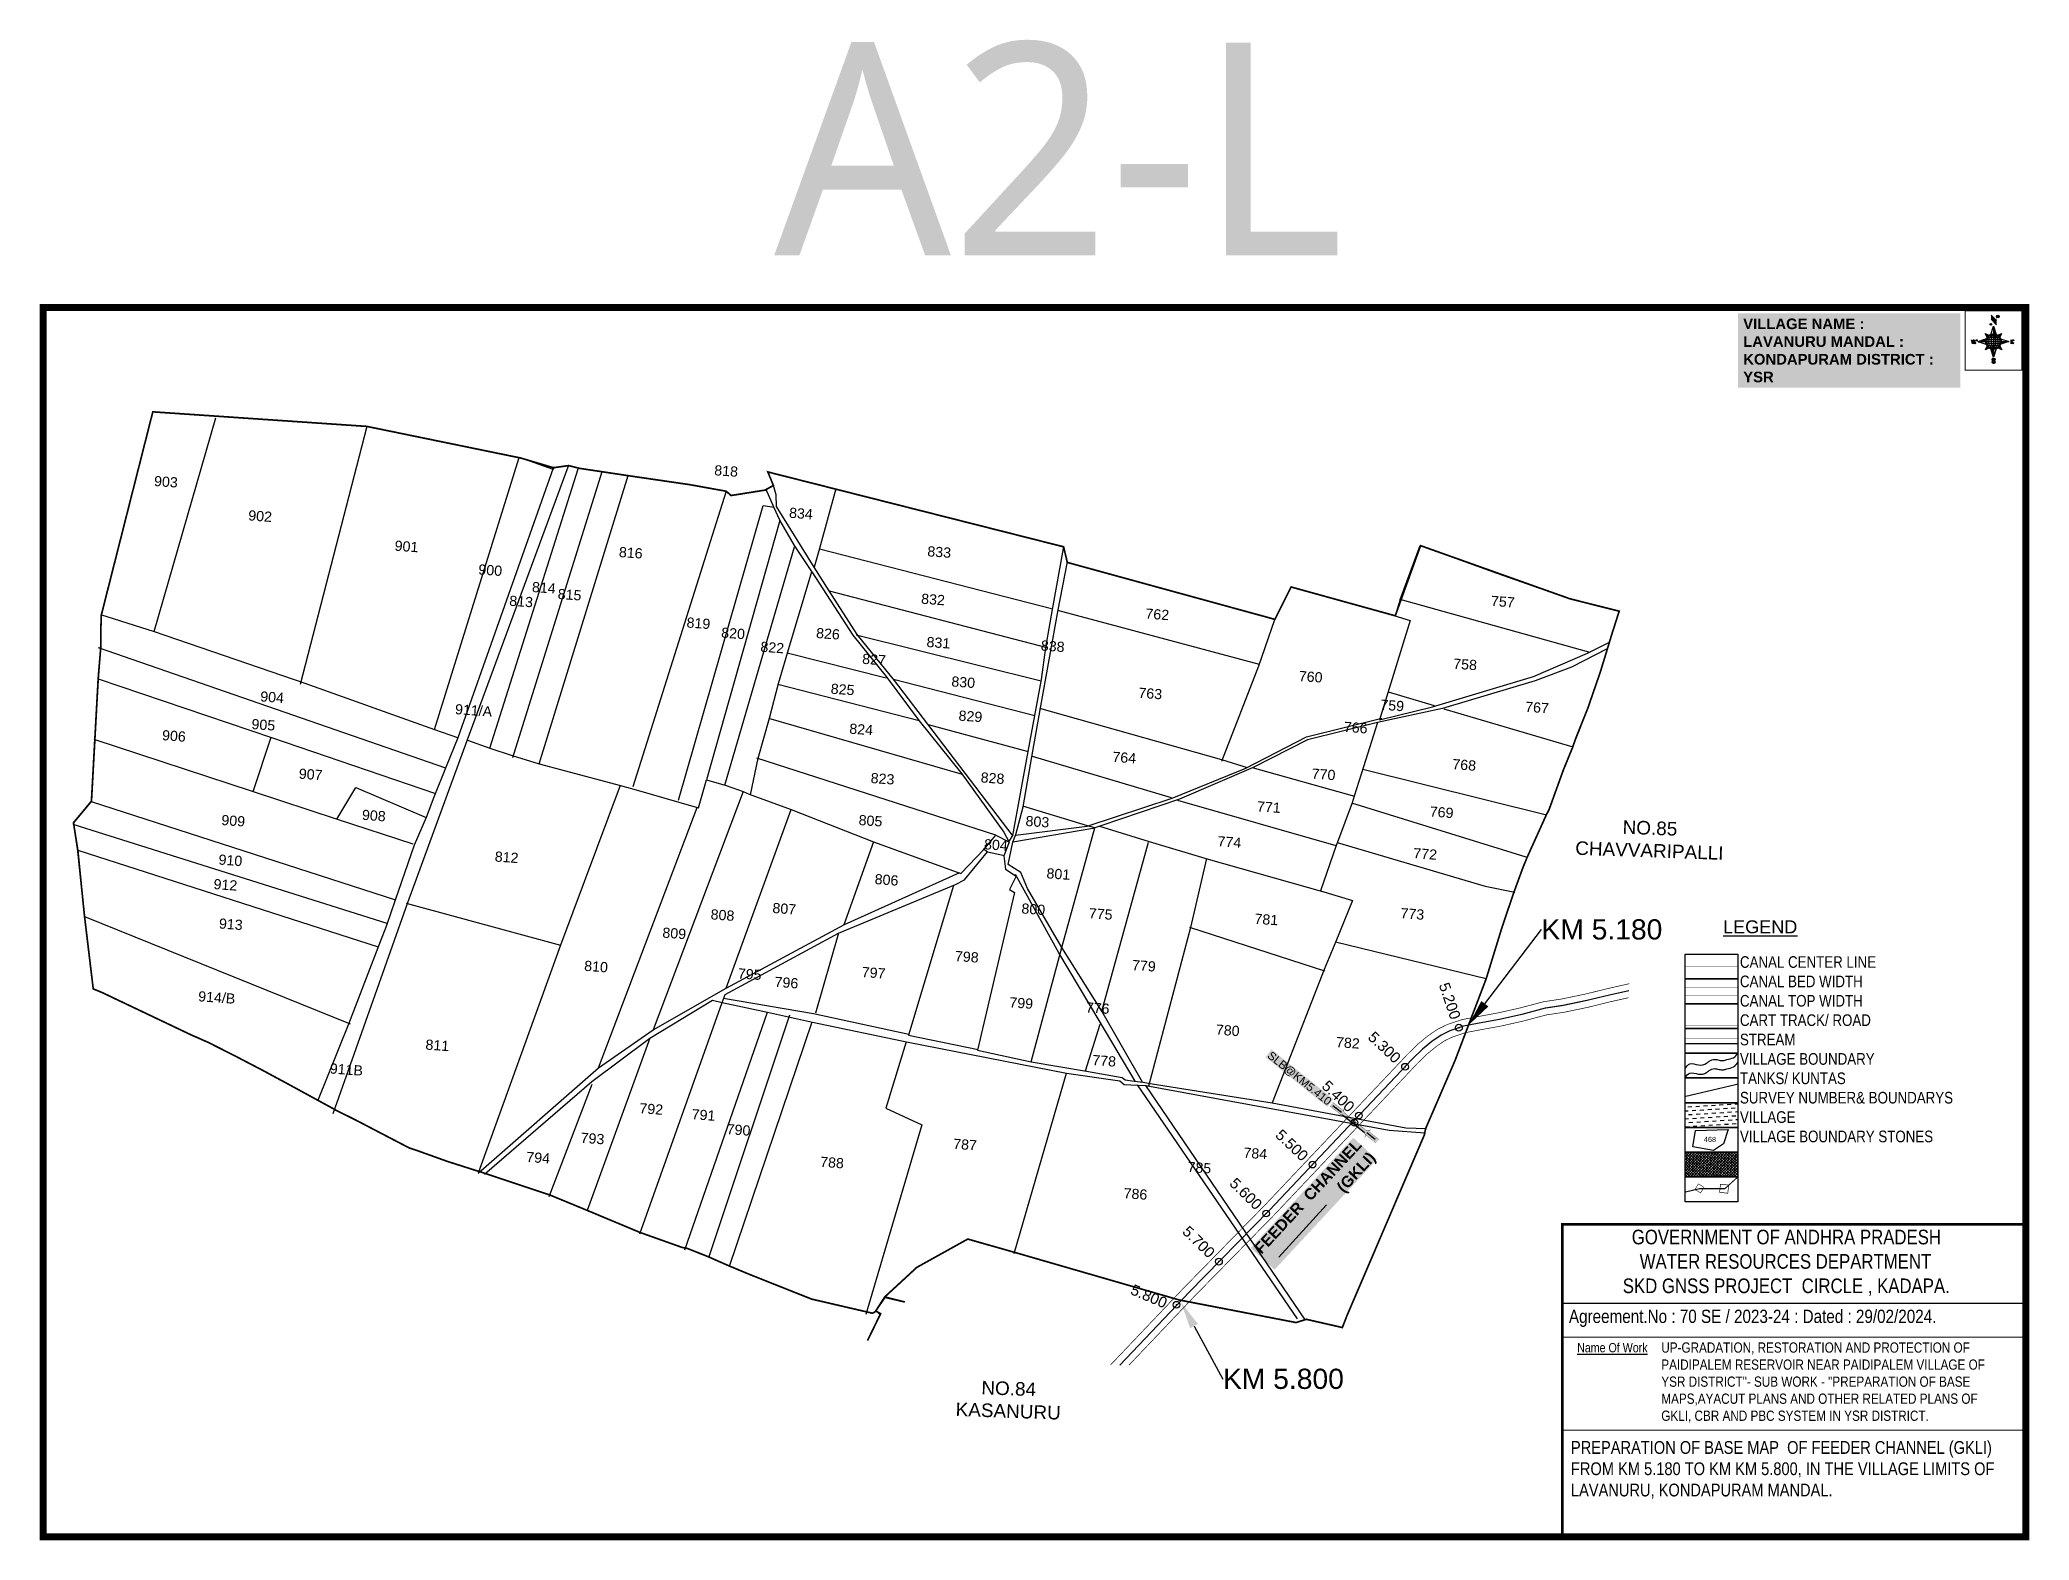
# Model space of a CAD drawing. Header units: inches. Extents: x 191027 to 193979, y 1623106 to 1625333.
import ezdxf
from ezdxf import colors
from ezdxf.entities.mleader import LeaderData, LeaderLine
from ezdxf.enums import TextEntityAlignment as Align
from ezdxf.math import Vec2, Vec3

# ---------------------------------------------------------------- set-up
doc = ezdxf.new("R2010")
doc.units = ezdxf.units.IN
doc.header["$LTSCALE"] = 15
doc.header["$MEASUREMENT"] = 0
doc.header["$PDMODE"] = 32
doc.header["$PDSIZE"] = 10
doc.linetypes.add('ACAD_ISO02W100', pattern=[15, 12, -3])
doc.linetypes.add('HIDDEN2', pattern=[0.1875, 0.125, -0.0625])
for name, color, linetype in [('AQUADUCT', 1, 'Continuous'), ('bord', 1, 'Continuous'), ('CADAS', 1, 'Continuous'), ('CANAL1', 7, 'Continuous'), ('CHANAGE', 1, 'Continuous'), ('FRAME 025', 7, 'Continuous'), ('PAPER SIZE', 5, 'Continuous'), ('Plat number', 1, 'Continuous'), ('Plats', 2, 'Continuous'), ('PLOT NO', 7, 'Continuous'), ('POINT', 2, 'Continuous'), ('RE REMARKS', 7, 'Continuous'), ('ROADS', 1, 'Continuous'), ('STRUCTURE', 5, 'Continuous'), ('tank', 4, 'Continuous'), ('TEXT', 1, 'Continuous'), ('text2', 7, 'Continuous'), ('TITLEBLOCK', 7, 'Continuous'), ('Unknown_Line_Type', 7, 'Continuous'), ('VILLAGE', 7, 'Continuous'), ('VILLAGE BOUNDARY', 5, 'Continuous'), ('VILLAGE BOUNDRY', 5, 'Continuous'), ('VILLAGE STONES', 240, 'Continuous')]:
    doc.layers.add(name, color=color, linetype=linetype)
doc.styles.add('ARIALN', font='ARIALN.TTF')
doc.styles.get("Standard").update_dxf_attribs({"font": 'arial.ttf'})
doc.styles.add('TMS', font='trebuc.ttf')
doc.linetypes.add('DOTS', pattern='A,1e-06,-3,["●",Standard,S=3,R=0,X=-1.25,Y=-1.25],-3', length=6.000001)
doc.dimstyles.get("Standard").update_dxf_attribs({"dimtxt": 0.18, "dimasz": 0.18, "dimexe": 0.18, "dimexo": 0.0625, "dimgap": 0.09, "dimtad": 0, "dimtih": 1, "dimtoh": 1, "dimdec": 4, "dimzin": 0, "dimdsep": 46, "dimtxsty": 'Standard', "dimcen": 0.09, "dimadec": 0, "dimazin": 0, "dimtfac": 1, "dimtdec": 4, "dimtofl": 0, "dimtmove": 0, "dimatfit": 3, "dimfxl": 1, "dimtolj": 1, "dimtzin": 0, "dimarcsym": 0})
pattern_1 = [(267.297113149, (-8720374.938, 50637915.138), (10.5367255337, -0.497431438), [])]
pattern_2 = [(357.297113149, (-8720374.938, 50637915.138), (0.497431438, 10.5367255337), [])]

# ---------------------------------------------------------------- blocks, each defined once
blk = doc.blocks.new('ss')
at = {"layer": 'tank'}
h = blk.add_hatch(dxfattribs=at)
h.set_pattern_fill('DASH', color=256, scale=77.763255, angle=3.5405, style=0)
h.set_pattern_definition([(3.5405362, (-494901.071, -1086531.709), (9.10157338, 10.3021349), [9.72040692, -9.72040692])])
h.paths.add_polyline_path([(0, -367.4), (130.6, -367.4), (130.6, -428.6), (0, -428.6)])
at = {"layer": 'VILLAGE', "linetype": 'Continuous'}
h = blk.add_hatch(dxfattribs=at)
h.set_pattern_fill('SACNCR', color=256, scale=52.230973, angle=1.5303, style=0)
h.set_pattern_definition([(46.53031993, (-494901.0705, -1086531.709), (-3.553690313, 3.368753931), []), (46.53031993, (-494897.6093, -1086531.6163), (-3.553690313, 3.368753931), [0, -4.896653744])])
h.paths.add_polyline_path([(0, -489.8), (130.6, -489.8), (130.6, -551), (0, -551)])
at = {"layer": 'CANAL1', "color": 1, "linetype": 'HIDDEN2', "ltscale": 100, "const_width": 0.64}
blk.add_lwpolyline([(0, -30.6), (130.6, -30.6)], dxfattribs=at)
at = {"layer": 'CANAL1', "color": 5, "ltscale": 100, "const_width": 0.64}
for points in [[(130.6, -82.2), (0, -82.2)], [(130.6, -101.4), (0, -101.4)]]:
    blk.add_lwpolyline(points, dxfattribs=at)
at = {"layer": 'CANAL1', "color": 1, "ltscale": 100, "const_width": 0.64}
for points in [[(130.6, -130.7), (0, -130.7)], [(130.6, -175.5), (0, -175.5)]]:
    blk.add_lwpolyline(points, dxfattribs=at)
at = {"layer": 'PLOT NO'}
for points in [[(0, 0), (130.6, 0), (130.6, -61.2), (0, -61.2)], [(0, -61.2), (130.6, -61.2), (130.6, -122.5), (0, -122.5)], [(0, -122.5), (130.6, -122.5), (130.6, -183.7), (0, -183.7)], [(0, -183.7), (130.6, -183.7), (130.6, -244.9), (0, -244.9)], [(0, -244.9), (130.6, -244.9), (130.6, -306.1), (0, -306.1)], [(0, -306.1), (130.6, -306.1), (130.6, -367.4), (0, -367.4)], [(0, -367.4), (130.6, -367.4), (130.6, -428.6), (0, -428.6)], [(0, -428.6), (130.6, -428.6), (130.6, -489.8), (0, -489.8)], [(0, -489.8), (130.6, -489.8), (130.6, -551), (0, -551)], [(0, -551), (130.6, -551), (130.6, -612.3), (0, -612.3)]]:
    blk.add_lwpolyline(points, close=True, dxfattribs=at)
blk.add_lwpolyline([(19.5, -476.2), (26.2, -435.8), (106.8, -434), (95.2, -469.4), (70.8, -485.6), (19.5, -476.2)], dxfattribs=at)
at = {"layer": 'PLOT NO', "color": 4}
for points in [[(0, -282.8), (12, -271.3), (33, -273.7), (53.5, -269.8), (59.5, -264.9), (73.3, -260.2), (84.2, -262), (94.9, -263.1), (103.1, -260.5), (120, -256), (130.6, -244.9)], [(0, -305.7), (12, -294.2), (33, -296.6), (53.5, -292.7), (59.5, -287.8), (73.3, -283.1), (84.2, -284.9), (94.9, -286.1), (103.1, -283.5), (120, -278.9), (130.6, -267.8)]]:
    blk.add_spline(points, degree=3, dxfattribs=at)
at = {"layer": 'ROADS', "ltscale": 0.15, "const_width": 1.28}
blk.add_lwpolyline([(0, -207.9), (130.6, -207.9)], dxfattribs=at)
at = {"layer": 'ROADS', "linetype": 'DOTS', "ltscale": 0.5}
blk.add_lwpolyline([(0, -220.7), (130.6, -220.7)], dxfattribs=at)
at = {"layer": 'VILLAGE BOUNDRY', "linetype": 'ACAD_ISO02W100', "ltscale": 2, "const_width": 2.56}
for points in [[(0, -352.1), (130.6, -321.4)], [(0, -588.5), (36.1, -580), (98.6, -580), (130.6, -551)]]:
    blk.add_lwpolyline(points, dxfattribs=at)
at = {"layer": 'VILLAGE STONES'}
for points, const_width in [([(24.6, -581.8), (33.4, -568.1), (47.1, -577), (38.3, -590.6)], 1.3), ([(87.7, -568.9), (107.9, -571.1), (105.7, -591.3), (85.5, -589.1)], 1.63)]:
    blk.add_lwpolyline(points, close=True, dxfattribs=dict(at, const_width=const_width))
at = {"layer": 'PLOT NO'}
blk.add_text('468', height=12.8, rotation=358.6877, dxfattribs=at).set_placement((61.7, -458.1), align=Align.MIDDLE_CENTER)
at = {"layer": 'text2', "extrusion": (0.000201441, 0.004807, 0.999988)}
blk.add_text('%%ULEGEND', height=32, dxfattribs=at).set_placement((185.9, 67.7, 0.4), align=Align.MIDDLE)
at = {"layer": 'TITLEBLOCK', "extrusion": (0.000201441, 0.004807, 0.999988), "insert": (135.8, -5), "char_height": 28.758, "width": 602.932, "attachment_point": 1, "text_direction": (1, -1e-06, -0.000201), "style": 'ARIALN'}
blk.add_mtext('CANAL CENTER LINE \\PCANAL BED WIDTH {\\H1.52882x; }\\PCANAL TOP WIDTH {\\H1.35255x; }\\PCART TRACK/ ROAD{\\H1.4113x; }\\PSTREAM {\\H1.39172x; }\\PVILLAGE BOUNDARY{\\H1.39825x; }\\PTANKS/ KUNTAS{\\H1.39607x; }\\PSURVEY NUMBER& BOUNDARYS{\\H1.3968x; }\\PVILLAGE{\\H1.39655x; }\\PVILLAGE BOUNDARY STONES{\\H1.39664x; }', dxfattribs=at)
blk = doc.blocks.new('*X8')
at = {"color": 0, "linetype": 'Continuous'}
for p, q in [((6321.6, 240.5), (6322.3, 241.2)), ((6321.6, 240.3), (6322.3, 241)), ((6321.6, 240.1), (6322.3, 240.8)), ((6321.6, 239.9), (6322.4, 240.7)), ((6321.6, 239.8), (6322.4, 240.6)), ((6321.6, 239.6), (6322.5, 240.5)), ((6321.6, 239.4), (6322.5, 240.3)), ((6321.6, 239.2), (6322.6, 240.2)), ((6321.7, 239.1), (6322.6, 240.1)), ((6321.8, 240.8), (6322.4, 241.4)), ((6321.8, 239), (6322.7, 240)), ((6321.8, 239), (6322.8, 239.9)), ((6321.9, 238.9), (6322.9, 239.8)), ((6322, 238.8), (6323, 239.7)), ((6322.1, 241.3), (6322.4, 241.6)), ((6322.1, 238.7), (6323.1, 239.6)), ((6322.2, 238.6), (6323.1, 239.6)), ((6322.3, 238.5), (6323.2, 239.5)), ((6322.4, 238.5), (6323.3, 239.4)), ((6322.5, 238.4), (6323.4, 239.3)), ((6322.7, 238.4), (6323.6, 239.3)), ((6322.8, 238.3), (6323.7, 239.2)), ((6322.9, 238.3), (6323.8, 239.1)), ((6323.1, 238.2), (6323.9, 239.1)), ((6323.2, 238.2), (6324, 239)), ((6323.3, 238.2), (6324.2, 239)), ((6323.5, 238.1), (6324.3, 238.9)), ((6323.7, 238.1), (6324.4, 238.9)), ((6323.8, 238.1), (6324.6, 238.8)), ((6324.1, 238.2), (6324.7, 238.8)), ((6324.3, 238.3), (6324.9, 238.8)), ((6324.6, 238.3), (6325.1, 238.8)), ((6324.8, 238.4), (6325.2, 238.8)), ((6325.1, 238.5), (6325.4, 238.8)), ((6325.4, 238.6), (6325.6, 238.8))]:
    blk.add_line(p, q, dxfattribs=at)
blk = doc.blocks.new('*X7')
at = {"color": 0, "linetype": 'Continuous'}
for p, q in [((6324.4, 240.3), (6324.5, 240.4)), ((6324.6, 240.3), (6324.8, 240.5)), ((6324.7, 240.2), (6325, 240.5)), ((6324.8, 240.2), (6325.2, 240.6)), ((6325, 240.1), (6325.5, 240.6)), ((6325.1, 240.1), (6325.6, 240.6)), ((6325.2, 240), (6325.8, 240.6)), ((6325.3, 240), (6326, 240.6)), ((6325.4, 239.9), (6326.1, 240.6)), ((6325.5, 239.8), (6326.2, 240.5)), ((6325.6, 239.8), (6326.3, 240.5)), ((6325.7, 239.7), (6326.5, 240.4)), ((6325.9, 239.6), (6326.6, 240.3)), ((6326, 239.5), (6326.7, 240.3)), ((6326, 239.4), (6326.8, 240.2)), ((6326.1, 239.3), (6327, 240.2)), ((6326.2, 239.3), (6327.1, 240.1)), ((6326.3, 239.2), (6327.1, 240)), ((6326.4, 239.1), (6327.2, 239.9)), ((6326.5, 239), (6327.3, 239.8)), ((6326.5, 238.9), (6327.4, 239.7)), ((6326.6, 238.8), (6327.5, 239.6)), ((6326.7, 238.7), (6327.5, 239.5)), ((6326.8, 238.6), (6327.6, 239.4)), ((6326.8, 238.5), (6327.7, 239.3)), ((6326.8, 236.5), (6327.4, 237)), ((6326.9, 238.3), (6327.8, 239.2)), ((6326.9, 238.2), (6327.9, 239.1)), ((6326.9, 236.8), (6327.6, 237.4)), ((6327, 238.1), (6327.8, 239)), ((6327, 237.9), (6327.8, 238.8)), ((6327, 237.8), (6327.8, 238.6)), ((6327, 237.6), (6327.8, 238.4)), ((6327, 237.4), (6327.8, 238.2)), ((6327, 237.3), (6327.8, 238)), ((6327, 237.1), (6327.8, 237.9))]:
    blk.add_line(p, q, dxfattribs=at)
blk = doc.blocks.new('H')
at = {"layer": 'bord', "extrusion": (0.000427885, 0.004792, 0.999988)}
h = blk.add_hatch(dxfattribs=at)
h.set_pattern_fill('LINE', color=8, scale=84.387686, angle=-92.7029, style=0)
h.set_pattern_definition(pattern_1)
h.paths.add_polyline_path([(-625, 665, -0.090992), (-615, 710), (-751, 671)])
h = blk.add_hatch(dxfattribs=at)
h.set_pattern_fill('LINE', color=8, scale=84.387686, angle=-2.7029, style=0)
h.set_pattern_definition(pattern_2)
h.paths.add_polyline_path([(-492, 786, -0.090992), (-448, 775), (-486, 912)])
h = blk.add_hatch(dxfattribs=at)
h.set_pattern_fill('LINE', color=8, scale=84.387686, angle=-2.7029, style=0)
h.set_pattern_definition(pattern_2)
h.paths.add_polyline_path([(-504, 533, -0.090992), (-549, 543), (-510, 406)])
h = blk.add_hatch(dxfattribs=at)
h.set_pattern_fill('LINE', color=8, scale=84.387686, angle=-92.7029, style=0)
h.set_pattern_definition(pattern_1)
h.paths.add_polyline_path([(-246, 647), (-372, 653, -0.090992), (-382, 609)])
for p, q in [((-519, 1020, -1217), (-435, 927, -1216)), ((-516, 1087, -1217), (-432, 994, -1217)), ((-865, 701, -1215), (-847, 638, -1215)), ((-847, 700, -1215), (-829, 637, -1215)), ((-829, 699, -1215), (-811, 636, -1215)), ((-829, 699, -1215), (-811, 698, -1215)), ((-811, 698, -1215), (-794, 635, -1215)), ((-752, 665, -1215), (-615, 704, -1215)), ((-752, 665, -1215), (-625, 659, -1215)), ((-619, 614, -1215), (-752, 665, -1215)), ((-627, 794, -1216), (-567, 760, -1216)), ((-627, 794, -1216), (-584, 747, -1215)), ((-599, 731, -1215), (-627, 794, -1216)), ((-538, 774, -1216), (-487, 906, -1216)), ((-487, 906, -1216), (-493, 780, -1216)), ((-487, 906, -1216), (-448, 769, -1216)), ((-421, 753, -1216), (-359, 781, -1216)), ((-359, 781, -1216), (-405, 739, -1216)), ((-359, 781, -1216), (-392, 721, -1215)), ((-379, 693, -1215), (-246, 641, -1215)), ((-213, 669, -1215), (-217, 601, -1215)), ((-197, 600, -1215), (-194, 668, -1215)), ((-639, 526, -1214), (-606, 585, -1215)), ((-639, 526, -1214), (-593, 568, -1215)), ((-577, 553, -1215), (-639, 526, -1214)), ((-511, 400, -1214), (-549, 537, -1214)), ((-460, 533, -1215), (-511, 400, -1214)), ((-505, 527, -1214), (-511, 400, -1214)), ((-371, 513, -1214), (-431, 546, -1215)), ((-371, 513, -1214), (-414, 560, -1215)), ((-399, 576, -1215), (-371, 513, -1214)), ((-246, 641, -1215), (-383, 603, -1215)), ((-373, 647, -1215), (-246, 641, -1215))]:
    blk.add_line(p, q, dxfattribs=at)
at = {"layer": 'bord', "color": 8, "linetype": 'ByBlock', "extrusion": (0.000427885, 0.004792, 0.999988)}
for p, q in [((-373, 647, -1215), (-625, 659, -1215)), ((-375, 679, -1215), (-620, 691, -1215)), ((-386, 711, -1215), (-605, 722, -1215)), ((-411, 744, -1216), (-578, 752, -1216)), ((-493, 780, -1216), (-505, 527, -1214)), ((-378, 616, -1215), (-623, 628, -1215)), ((-392, 585, -1215), (-611, 595, -1215)), ((-420, 555, -1215), (-587, 562, -1215))]:
    blk.add_line(p, q, dxfattribs=at)
at = {"layer": 'bord', "extrusion": (0.000427885, 0.004792, 0.999988), "elevation": -1212}
for points, const_width in [([(-522, 960), (-516, 1093)], 1.61), ([(-434, 933), (-428, 1066)], 1.61), ([(-870, 707), (-846, 706)], 0.642), ([(-829, 643), (-821, 678)], 0.642), ([(-793, 641), (-782, 694)], 0.642), ([(-223, 676), (-174, 673)], 0.706), ([(-829, 643), (-855, 644)], 0.642), ([(-811, 642), (-784, 641)], 0.642), ([(-177, 605), (-226, 607)], 0.706), ([(-195, 645), (-185, 644)], 0.706)]:
    blk.add_lwpolyline(points, dxfattribs=dict(at, const_width=const_width))
for points, const_width in [([(-414, 1073, 1), (-398, 1058, 1)], 22.3), ([(-776, 697, 1), (-769, 690, 1)], 8.9), ([(-530, 950, 1), (-520, 939, 1)], 14.8), ([(-178, 667, 1), (-171, 660, 1)], 9.79), ([(-525, 322, 1), (-533, 329, 1)], 11.1), ([(-490, 362, 1), (-498, 369, 1)], 11.1), ([(-180, 618, 1), (-173, 611, 1)], 9.79)]:
    blk.add_lwpolyline(points, format="xyb", close=True, dxfattribs=dict(at, const_width=const_width))
for points in [[(-537, 317), (-531, 310), (-520, 307), (-505, 307), (-494, 310), (-486, 318), (-487, 326), (-491, 333), (-494, 336), (-503, 341), (-522, 347), (-530, 352), (-534, 355), (-537, 363), (-537, 373), (-530, 381), (-520, 384), (-504, 384), (-493, 380), (-487, 373)], [(-522, 348), (-526, 354), (-528, 361), (-528, 371), (-526, 375), (-521, 381), (-515, 384)], [(-505, 307), (-499, 312), (-497, 319), (-497, 327), (-501, 335), (-509, 343)]]:
    blk.add_lwpolyline(points, dxfattribs=at)
at = {"layer": 'bord', "extrusion": (0.000427885, 0.004792, 0.999988)}
for centre, radius in [((-406, 1065, -1212), 22.3), ((-773, 694, -1212), 8.9), ((-498, 659, -1212), 127), ((-525, 944, -1212), 14.8), ((-174, 663, -1212), 9.79), ((-529, 325, -1212), 11.1), ((-494, 365, -1212), 11.1), ((-177, 615, -1212), 9.79)]:
    blk.add_circle(centre, radius, dxfattribs=at)
at = {"layer": 'bord', "color": 8, "linetype": 'ByBlock', "extrusion": (0.000427885, 0.004792, 0.999988)}
for centre, radius, start, end in [((-482, 658, -1212), 128, 94.9254, 259.6691), ((-437, 656, -1212), 141, 113.2864, 241.308), ((-316, 651, -1212), 222, 142.5892, 212.0053), ((-560, 662, -1212), 141, 293.2864, 61.308), ((-681, 668, -1212), 222, 322.5892, 32.0053), ((-515, 660, -1212), 128, 274.9254, 79.6691)]:
    blk.add_arc(centre, radius, start, end, dxfattribs=at)
at = {"layer": 'bord', "extrusion": (0.000427885, 0.004792, 0.999988)}
for points in [[(-516, 1093, -1212), (-431, 1000, -1212), (-519, 1026, -1212), (-434, 933, -1212)], [(-864, 707, -1212), (-846, 706, -1212), (-846, 644, -1212), (-829, 643, -1212)], [(-829, 705, -1212), (-811, 704, -1212), (-811, 642, -1212), (-793, 641, -1212)], [(-193, 674, -1212), (-197, 606, -1212), (-213, 675, -1212), (-216, 607, -1212)]]:
    blk.add_solid(points, dxfattribs=at)
at = {"layer": 'bord', "extrusion": (0.000427885, 0.004792, 0.999988), "xscale": 7.977342409717546, "yscale": 7.977342409717546, "zscale": 7.977342409717546, "rotation": 138.0840426661453}
for name, p in [('*X7', (38301, -31929, -1212)), ('*X8', (38314, -31951, -1212))]:
    blk.add_blockref(name, p, dxfattribs=at)
blk = doc.blocks.new('SLB')
at = {"layer": 'STRUCTURE'}
h = blk.add_hatch(dxfattribs=at)
h.set_pattern_fill('DOTS', color=6, scale=20, angle=320.3722, style=0)
h.set_pattern_definition([(320.372247934, (-159.4327, -72.9564), (1.2786241598, 0.5641323054), [0, -1.25])])
h.paths.add_polyline_path([(769699.5, 1706871.1), (769699.5, 1706861.1), (769729.1, 1706861.1), (769732.1, 1706863.1), (769792.1, 1706863.1), (769795.1, 1706861.1), (769824.7, 1706861.1), (769824.7, 1706871.1), (769795.1, 1706871.1), (769792.1, 1706869.1), (769732.1, 1706869.1), (769729.1, 1706871.1)])
at = {"layer": 'STRUCTURE', "color": 6, "linetype": 'ACAD_ISO02W100', "ltscale": 0.5, "const_width": 0.5}
for points in [[(769699.5, 1706871.1), (769729.1, 1706871.1)], [(769795.1, 1706871.1), (769824.7, 1706871.1)], [(769699.5, 1706861.1), (769729.1, 1706861.1)], [(769795.1, 1706861.1), (769824.7, 1706861.1)]]:
    blk.add_lwpolyline(points, dxfattribs=at)
at = {"layer": 'STRUCTURE', "color": 6, "const_width": 0.628}
for points in [[(769726.1, 1706877.1), (769726.1, 1706873.1), (769732.1, 1706869.1), (769792.1, 1706869.1), (769798.1, 1706873.1), (769798.1, 1706877.1)], [(769726.1, 1706855.1), (769726.1, 1706859.1), (769732.1, 1706863.1), (769792.1, 1706863.1), (769798.1, 1706859.1), (769798.1, 1706855.1)]]:
    blk.add_lwpolyline(points, dxfattribs=at)
at = {"layer": 'STRUCTURE', "color": 6}
blk.add_lwpolyline([(769732.1, 1706863.1), (769792.1, 1706863.1)], dxfattribs=at)
blk.add_lwpolyline([(769732.1, 1706863.1), (769792.1, 1706863.1)], dxfattribs=at)
at = {"layer": 'STRUCTURE', "color": 0}
blk.add_circle((769762.1, 1706866.1), 1.24, dxfattribs=at)
for points in [[(769703.8, 1706866), (769726.7, 1706866)], [(769818.6, 1706865.8), (769795.7, 1706865.8)]]:
    blk.add_leader(points, dimstyle='Standard', override={"dimasz": 10, "dimgap": 0.09, "dimtad": 0}, dxfattribs=at)

msp = doc.modelspace()

# ---------------------------------------------------------------- linework, layer by layer
at = {"layer": 'CANAL1', "color": 200, "const_width": 1}
for points in [[(193385.8, 1623932.3), (193354.1, 1623925.1), (193320.7, 1623916.9), (193285.7, 1623909.6), (193259, 1623905.6), (193223.8, 1623896.3), (193191.4, 1623889), (193161.5, 1623883.5), (193137.5, 1623879), (193116, 1623871.8), (193101.6, 1623864.8), (193086.9, 1623854.7), (193072.1, 1623842.6), (193056.2, 1623826.9), (193040.7, 1623810.4), (192970.4, 1623736.1), (192844.6, 1623603.1), (192725.5, 1623481.5), (192615.9, 1623366.2)], [(193384.7, 1623911.5), (193358.7, 1623905.7), (193325.1, 1623897.4), (193289.2, 1623889.9), (193263, 1623886), (193228.6, 1623876.9), (193195.4, 1623869.4), (193165.1, 1623863.9), (193142.6, 1623859.6), (193123.6, 1623853.2), (193111.6, 1623847.5), (193099, 1623838.7), (193085.5, 1623827.7), (193070.5, 1623813), (193055.2, 1623796.7), (192985, 1623722.4), (192859.1, 1623589.2), (192739.9, 1623467.6), (192643.5, 1623366.2)]]:
    msp.add_lwpolyline(points, dxfattribs=at)
at = {"layer": 'CANAL1', "color": 1, "linetype": 'HIDDEN2', "ltscale": 4, "const_width": 1}
msp.add_lwpolyline([(193385.3, 1623921.9), (193356.4, 1623915.4), (193322.9, 1623907.2), (193287.4, 1623899.7), (193261, 1623895.8), (193226.2, 1623886.6), (193193.4, 1623879.2), (193163.3, 1623873.7), (193140, 1623869.3), (193119.8, 1623862.5), (193106.6, 1623856.1), (193092.9, 1623846.7), (193078.8, 1623835.1), (193063.4, 1623819.9), (193048, 1623803.6), (192977.7, 1623729.3), (192851.8, 1623596.1), (192732.7, 1623474.6), (192629.7, 1623366.2)], dxfattribs=at)
at = {"layer": 'FRAME 025', "lineweight": -3}
for points, elevation in [([(193286.5, 1623458.3), (193974.6, 1623458.3)], -0.3), ([(193286.5, 1623407.8), (193973.5, 1623408.2)], 2.2), ([(193286.4, 1623270), (193974.3, 1623269.6)], 2.8)]:
    msp.add_lwpolyline(points, dxfattribs=dict(at, elevation=elevation))
at = {"layer": 'PAPER SIZE', "color": 5}
for points, const_width in [([(191032.3, 1624935.9), (193974.3, 1624935.9), (193974.3, 1623111.4), (191032.3, 1623111.4)], 10), ([(193968.4, 1624930.8), (193884.1, 1624930.8), (193884.1, 1624843), (193968.4, 1624843)], 1.51), ([(193974.3, 1623111.4), (193286.4, 1623111.4), (193286.4, 1623575.2), (193974.3, 1623575.2)], 4.1)]:
    msp.add_lwpolyline(points, close=True, dxfattribs=dict(at, const_width=const_width))
at = {"layer": 'Plats', "color": 0}
for points in [[(191790.4, 1624698.3), (191789.2, 1624695.4), (191740.8, 1624712.5), (191512.5, 1624759.4), (191285.1, 1624774.9), (191195, 1624781), (191118.3, 1624478.4), (191117.6, 1624427.6), (191113.8, 1624383.5), (191108.8, 1624293.3), (191103.9, 1624203.2), (191077.3, 1624171.2), (191083.6, 1624130.4), (191093.7, 1624031.8), (191102.8, 1623951.7), (191106.6, 1623924.6)], [(191197.2, 1624455.2), (191288.7, 1624772.2)], [(191512.5, 1624759.4), (191413.5, 1624376.5)], [(191612.8, 1624309.8), (191738.4, 1624713)], [(191440.1, 1623758.4), (191486.1, 1623872.9), (191529.3, 1623985.9), (191542.1, 1624019.3), (191555.1, 1624056.8), (191583.5, 1624138.2), (191601, 1624179.5), (191612.7, 1624209.8), (191630.8, 1624255.1), (191647.9, 1624297.7), (191789.4, 1624698.1)], [(191462.8, 1623739.8), (191573.2, 1624053), (191661.7, 1624293.1), (191811.3, 1624699.5), (191812.1, 1624701.2)], [(191695.2, 1624281.8), (191826, 1624696.2)], [(191861.5, 1624692.1), (191728.8, 1624267.3)], [(191768.4, 1624258.5), (191900.2, 1624686.3)], [(191812.1, 1624701.2), (191828.5, 1624697.1), (191864.4, 1624691.7), (191900.2, 1624686.3)], [(192081.8, 1624212.7), (192093.4, 1624267.1), (192110.1, 1624326.2), (192123.5, 1624377.6), (192137.3, 1624425), (192172.9, 1624544.2), (192147.2, 1624582.7), (192125.4, 1624620.1), (192117.2, 1624638.3), (192104.9, 1624665.7), (192115.9, 1624671.7), (192107.6, 1624691.8)], [(192106.9, 1624691.9), (192206.9, 1624666.9), (192546.5, 1624580.7)], [(192045.7, 1624663.2), (191907.4, 1624224.3)], [(192105.1, 1624665.1), (192053, 1624656.8), (192045.7, 1624663.2), (191992.5, 1624672.8)], [(192471.8, 1624151.4), (192344.9, 1624317.7), (192295.7, 1624382.4), (192240.4, 1624450.7), (192198.4, 1624515.6), (192176.2, 1624550.7), (192120.6, 1624640.7), (192119.8, 1624657.6), (192115.9, 1624671.7)], [(192208.5, 1624666.5), (192184.4, 1624578.2), (192176.2, 1624550.7)], [(191974.8, 1624204.6), (192100.9, 1624642.2), (192117.2, 1624639.6)], [(192125.6, 1624619.8), (192016.6, 1624234.8)], [(191661.9, 1624293.7), (191695.2, 1624281.8), (191728.3, 1624270.8), (191768.4, 1624258.5), (191888.9, 1624226.5), (191912.2, 1624219.8), (191975.6, 1624201.5), (192004.6, 1624193.1), (192016.6, 1624234.8), (192045.6, 1624226.4), (192070.9, 1624217.3), (192079.8, 1624213.4), (192142.1, 1624190.6), (192264.5, 1624143), (192393.8, 1624096), (192428.7, 1624131.8), (192445.8, 1624152.5), (192465.2, 1624143), (192471.3, 1624152.2), (192494.1, 1624277.1), (192503.9, 1624330.5), (192513.6, 1624383.6), (192519.9, 1624431.3), (192530, 1624487.6), (192546.2, 1624578.4), (192546.5, 1624580.7)], [(192043.6, 1624227), (192147, 1624580.6)], [(192184.3, 1624577.8), (192528.4, 1624489)], [(193046, 1624502.5), (193075.7, 1624582.6), (193189.4, 1624541.4), (193297.9, 1624503.5), (193370.9, 1624485.2)], [(192172.7, 1624543.5), (192233.7, 1624449.4), (192283, 1624388.3), (192332.3, 1624322.5), (192395.5, 1624243.6), (192457.9, 1624157.3), (192465.9, 1624142.2), (192458, 1624122), (192460.3, 1624102.4), (192476.2, 1624091.8), (192466.1, 1624071.9), (192473.8, 1624067.4), (192418.5, 1623833.6), (192498.5, 1623816.4), (192580.6, 1623802.5), (192633.6, 1623793), (192637.6, 1623789.4), (192651.4, 1623787.7), (192664.4, 1623786.2), (192674.9, 1623784.4), (192856, 1623755.7), (193054.3, 1623718.3), (193084.8, 1623717.2)], [(192663.5, 1623786.3), (192603.3, 1623891.4), (192544.1, 1623985.8), (192492.8, 1624073.6), (192483, 1624097.2), (192464.2, 1624109.3), (192471, 1624142.4), (192475.5, 1624153.6), (192486.3, 1624195), (192499.4, 1624268.8), (192511.8, 1624338.9), (192538.3, 1624487.2), (192551.8, 1624555.9), (192552, 1624557.5)], [(192552, 1624557.5), (192673.2, 1624524.2), (192773.9, 1624496.5), (192809.5, 1624487.3), (192860, 1624473), (192884, 1624521.1), (193036.3, 1624478.9), (193060.9, 1624471.4), (193015.2, 1624324.1), (193094.1, 1624343.3), (193243.8, 1624388), (193323.7, 1624422.9), (193356.4, 1624439.3)], [(192198.4, 1624515.6), (192521.7, 1624431.4)], [(191117.4, 1624480), (191197.2, 1624455.2), (191420.5, 1624378.4), (191612.8, 1624309.8), (191647, 1624297.7)], [(192837, 1624405.9), (192538.1, 1624486)], [(193326.1, 1624424.1), (193046, 1624502.5), (193038.6, 1624478.3)], [(192513.1, 1624381.1), (192238.5, 1624449.6)], [(192781.4, 1624262.7), (192836.3, 1624403.9), (192860, 1624473)], [(191629.7, 1624252.4), (191114.6, 1624430.8)], [(192136.2, 1624423.1), (192283.2, 1624386.2)], [(193353.3, 1624429.1), (193300.1, 1624402.1), (193246, 1624382), (193108.8, 1624340.7), (193012.3, 1624319.9), (192908.3, 1624294.1), (192827.9, 1624253), (192718.7, 1624206.1), (192601.7, 1624166.6), (192589.8, 1624162.4), (192471, 1624142.4)], [(191113.9, 1624384.8), (191370.9, 1624297.5), (191614.6, 1624214.7)], [(192332.3, 1624322.5), (192122.3, 1624376.4)], [(192294.3, 1624384.1), (192503.9, 1624330.5)], [(193028, 1624365.3), (193096.4, 1624345.4)], [(192819.6, 1624252.6), (192781.4, 1624264.7), (192511.2, 1624340.9)], [(193110.8, 1624340), (193302, 1624283.9)], [(192108.5, 1624326.4), (192395.8, 1624243.2)], [(192345.5, 1624317), (192494.1, 1624277.1)], [(192475.2, 1624152.9), (192581.3, 1624165.9), (192707.4, 1624207.6), (192816.9, 1624252.1), (192906.7, 1624298.7), (193018.5, 1624326.2)], [(193012.3, 1624319.9), (192991.5, 1624254.2), (192977.7, 1624210.6), (192974.6, 1624200.7), (192952.8, 1624142.4), (192951, 1624137.5), (192927.9, 1624069.9), (192975.1, 1624055.6), (192950.3, 1623995), (192933.2, 1623953.2), (192856, 1623755.7)], [(191581.4, 1624139.6), (191469.1, 1624176.2), (191342.9, 1624217.3), (191108.2, 1624294.6)], [(191370, 1624297.8), (191343.4, 1624217.1)], [(192499.6, 1624270), (192706.2, 1624208.8)], [(192445.8, 1624152.5), (192091.3, 1624267)], [(192978.7, 1624209.9), (192826.7, 1624252.5)], [(192990.4, 1624250.7), (193262.8, 1624182.7)], [(191467.9, 1624176.6), (191496.3, 1624223.3), (191600.8, 1624178.9)], [(191888.6, 1624226.5), (191800, 1623989.6), (191688.9, 1623681.1), (191678, 1623651.1), (191856.3, 1623807.3), (191937.3, 1623863.9), (192045.6, 1623925.8), (192221.5, 1624020.2), (192392.5, 1624097.1)], [(192070.9, 1624217.3), (191937.3, 1623863.9)], [(191103.4, 1624202.6), (191555.1, 1624056.8)], [(191856.3, 1623807.3), (192002.5, 1624193.8)], [(192045.6, 1623925.8), (192142.1, 1624190.6)], [(192498.5, 1623816.4), (192544.1, 1623985.8), (192592.6, 1624163.4), (192581.8, 1624166.4), (192486.1, 1624195.8)], [(192715.3, 1624204.9), (192950.3, 1624137.5)], [(193233, 1624119.9), (192974.4, 1624200.4)], [(191542.8, 1624021.5), (191077, 1624168.8)], [(192598.1, 1624166.4), (192673.3, 1624143.2), (192761, 1624117.3), (192930.9, 1624069)], [(191083.6, 1624130.4), (191529.6, 1623986.8)], [(191917.9, 1623561.1), (192039.7, 1623904.5), (192044.1, 1623916.2), (192212.7, 1624007.3), (192386, 1624079.4), (192399.2, 1624086.4), (192433.6, 1624127.8), (192458.8, 1624122.4)], [(192264.5, 1624143), (192220.5, 1624019.6)], [(192433.6, 1624127.8), (192426.9, 1624132.1)], [(192603.3, 1623891.4), (192672.7, 1624142.4)], [(192952.5, 1624141.7), (193171.8, 1624077), (193215.9, 1624067.9)], [(192652.9, 1623787.6), (192599.2, 1623877.5), (192539.2, 1623978), (192474.9, 1624094.3)], [(192758.7, 1624118), (192734.6, 1624015.6), (192672.4, 1623780.3)], [(192382.9, 1624078.1), (192316.4, 1623856), (192419.7, 1623834.6)], [(191570.9, 1624051.6), (191800, 1623989.6)], [(191093.7, 1624031.9), (191487.8, 1623872.9)], [(192212.7, 1624007.3), (192178.4, 1623888.5)], [(192733.3, 1624016.4), (192933.8, 1623951.3)], [(192950, 1623994.3), (193173.6, 1623939.8)], [(191687, 1623649.5), (191846.6, 1623787.2), (191932.6, 1623851.3), (192025.3, 1623908), (192039.7, 1623904.5), (192107.3, 1623890.1), (192174, 1623875.3), (192315.8, 1623845.4), (192551, 1623799.3), (192629.7, 1623787.9), (192636.3, 1623782.6), (192656, 1623781.7), (192668.6, 1623781.1), (193029.6, 1623714.9), (193082.4, 1623710.8)], [(191984.4, 1623537.3), (192107.3, 1623890.1)], [(192316.6, 1623856.7), (192175.5, 1623887.8), (192041.9, 1623910.3)], [(192139.9, 1623885.4), (192019.9, 1623526.8)], [(192050.8, 1623513.3), (192173.2, 1623875.5)], [(192579, 1623802.8), (192600.6, 1623872.2)], [(191932.6, 1623851.3), (191839.7, 1623595.8)], [(192312.8, 1623846), (192282.7, 1623747.7), (192336.3, 1623722.7), (192252.9, 1623441.4)], [(192473.3, 1623531.9), (192550.9, 1623799.3)], [(191782.9, 1623616.4), (191846.9, 1623783)], [(192893.8, 1623434.9), (192655.9, 1623782.2)], [(192905.5, 1623433.1), (192668.6, 1623781.1)]]:
    msp.add_lwpolyline(points, dxfattribs=at)
at = {"layer": 'POINT'}
msp.add_point((192978, 1623726, 15), dxfattribs=at)
at = {"layer": 'text2', "color": 3}
for p in [(193133.1, 1623867), (193053.2, 1623809.1), (192984.5, 1623736.5), (192915.8, 1623663.8), (192847, 1623591.2), (192777, 1623519.8), (192714.1, 1623455.8)]:
    msp.add_point(p, dxfattribs=at)
at = {"layer": 'Unknown_Line_Type', "color": 2}
msp.add_lwpolyline([(193385.3, 1623921.9), (193356.4, 1623915.4), (193322.9, 1623907.2), (193287.4, 1623899.7), (193261, 1623895.8), (193226.2, 1623886.6), (193193.4, 1623879.2), (193163.3, 1623873.7), (193140, 1623869.3), (193119.8, 1623862.5), (193106.6, 1623856.1), (193092.9, 1623846.7), (193078.8, 1623835.1), (193063.4, 1623819.9), (193048, 1623803.6), (192977.7, 1623729.3), (192851.8, 1623596.1), (192732.7, 1623474.6), (192629.7, 1623366.2)], dxfattribs=at)
at = {"layer": 'VILLAGE BOUNDARY'}
msp.add_lwpolyline([(193370.9, 1624485.2, 2.51, 2.51, 0), (193370.9, 1624485.2, 2.51, 2.51, 0), (193297.9, 1624503.5, 2.51, 2.51, 0), (193076.2, 1624582.4, 2.51, 2.51, 0), (193038.6, 1624478.3, 2.51, 2.51, 0), (192884, 1624521.1, 2.51, 2.51, 0), (192860, 1624473, 2.51, 2.51, 0), (192552, 1624557.5, 2.51, 2.51, 0), (192546.5, 1624580.7, 2.51, 2.51, 0), (192107.6, 1624691.8, 2.51, 2.51, 0), (192115.9, 1624671.7, 2.51, 2.51, 0), (192104.9, 1624665.7, 2.51, 2.51, 0), (192105.1, 1624665.1, 2.51, 2.51, 0), (192053, 1624656.8, 2.51, 2.51, 0), (192045.7, 1624663.2, 2.51, 2.51, 0), (191992.5, 1624672.8, 2.51, 2.51, 0), (191900.2, 1624686.3, 2.51, 2.51, 0), (191828.5, 1624697.1, 2.51, 2.51, 0), (191812.1, 1624701.2, 2.51, 2.51, 0), (191789.4, 1624698.1, 2.51, 2.51, 0), (191740.8, 1624712.5, 2.51, 2.51, 0), (191512.5, 1624759.4, 2.51, 2.51, 0), (191195, 1624781, 2.51, 2.51, 0), (191118.3, 1624478.4, 2.51, 2.51, 0), (191117.6, 1624429.8, 2.51, 2.51, 0), (191113.9, 1624384.8, 2.51, 2.51, 0), (191103.9, 1624203.2, 2.51, 2.51, 0), (191077.3, 1624171.2, 2.51, 2.51, 0), (191083.6, 1624130.4, 2.51, 2.51, 0), (191093.7, 1624031.9, 2.51, 2.51, 0), (191106.6, 1623924.6, 2.51, 2.51, 0), (191110.7, 1623922.9, 2.51, 2.51, 0), (191119.5, 1623919.3, 2.51, 2.51, 0), (191251.3, 1623856.6, 2.51, 2.51, 0), (191277.8, 1623844.9, 2.51, 2.51, 0), (191318.7, 1623824.2, 2.51, 2.51, 0), (191358.4, 1623803.5, 2.51, 2.51, 0), (191402.5, 1623779.7, 2.51, 2.51, 0), (191469.5, 1623743.1, 2.51, 2.51, 0), (191493.3, 1623731.4, 2.51, 2.51, 0), (191534.9, 1623709.7, 2.51, 2.51, 0), (191575.8, 1623688.4, 2.51, 2.51, 0), (191585.2, 1623685.4, 2.51, 2.51, 0), (191632.8, 1623668.3, 2.51, 2.51, 0), (191679.1, 1623653.6, 2.51, 2.51, 0), (191686.3, 1623651.3, 2.51, 2.51, 0), (191785.4, 1623618.2, 2.51, 2.51, 0), (191839.7, 1623595.8, 2.51, 2.51, 0), (191918, 1623563.1, 2.51, 2.51, 0), (191980.3, 1623540.9, 2.51, 2.51, 0), (191988.1, 1623539.4, 2.51, 2.51, 0), (192019.9, 1623526.8, 2.51, 2.51, 0), (192047.7, 1623514.5, 2.51, 2.51, 0), (192079.3, 1623501.3, 2.51, 2.51, 0), (192172.6, 1623464.2, 2.51, 2.51, 0), (192256.6, 1623444.7, 2.51, 2.51, 0), (192263, 1623443.2, 2.51, 2.51, 0), (192267.2, 1623445.7, 2.51, 2.51, 0), (192281.1, 1623467.4, 2.51, 2.51, 0), (192311, 1623459.9, 2.51, 2.51, 0), (192281.5, 1623466.8, 2.51, 2.51, 0), (192267.7, 1623446.6, 2.51, 2.51, 0), (192275, 1623442.5, 2.51, 2.51, 0), (192255.5, 1623402.7, 2.51, 2.51, 0), (192274.4, 1623441.5, 2.51, 2.51, 0), (192268, 1623447.1, 2.51, 2.51, 0), (192281.1, 1623467.4, 2.51, 2.51, 0), (192328.7, 1623511.3, 2.51, 2.51, 0), (192404.3, 1623553.3, 2.51, 2.51, 0), (192474.3, 1623533.4, 2.51, 2.51, 0), (192718.5, 1623462.8, 2.51, 2.51, 0), (192891.4, 1623429.4, 2.51, 2.51, 0), (192906.7, 1623434.2, 2.51, 2.51, 0), (192960.1, 1623422, 2.51, 2.51, 0), (192966.9, 1623439.5, 2.51, 2.51, 0), (193081.9, 1623708.1, 2.51, 2.51, 0), (193083.5, 1623716.8, 2.51, 2.51, 0), (193127.4, 1623818.5, 2.51, 2.51, 0), (193173.6, 1623939.8, 2.51, 2.51, 0), (193197, 1624015.8, 2.51, 2.51, 0), (193213.9, 1624065.9, 2.51, 2.51, 0), (193228, 1624104.4, 2.51, 2.51, 0), (193234, 1624119.2, 2.51, 2.51, 0), (193262.4, 1624182, 2.51, 2.51, 0), (193267, 1624191.1, 2.51, 2.51, 0), (193288, 1624249.3, 2.51, 2.51, 0), (193301.4, 1624282.1, 2.51, 2.51, 0), (193306, 1624295.1, 2.51, 2.51, 0), (193324.5, 1624341.6, 2.51, 2.51, 0), (193342.9, 1624394.9, 2.51, 2.51, 0), (193353.7, 1624430.2, 2.51, 2.51, 0), (193355.7, 1624437, 2.51, 2.51, 0), (193360, 1624451, 2.51, 2.51, 0), (193370.9, 1624485.2, 2.51, 2.51, 0), (193370.9, 1624485.2, 2.51, 2.51, 0), (193370.9, 1624485.2, 0, 0, 0)], format="xyseb", dxfattribs=at)

# ---------------------------------------------------------------- block references
at = {"layer": 'AQUADUCT', "color": 1, "xscale": 0.09056496402721638, "yscale": 0.09056496402721638, "zscale": 0.09056496402721638, "rotation": 3.078330600073182}
msp.add_blockref('H', (193974.6, 1624828.6, 110.3), dxfattribs=at)
at = {"layer": 'STRUCTURE', "color": 0, "xscale": 0.6999999999999998, "yscale": 0.6999999999999998, "zscale": 0.6999999999999998, "rotation": 321.1465397672427}
msp.add_blockref('SLB', (-976178.8, 1031293.9, 15), dxfattribs=at)
at = {"layer": 'text2', "xscale": 0.6, "yscale": 0.6, "zscale": 0.6}
msp.add_blockref('ss', (193468.6, 1623976.1), dxfattribs=at)

# ---------------------------------------------------------------- texts
at = {"layer": 'CADAS', "color": 2, "style": 'TMS'}
msp.add_text('A2-L', height=315.69, dxfattribs=at).set_placement((192117, 1625013.1))
at = {"layer": 'CHANAGE'}
for s, rotation, p in [('5.200', 288.693, (193128.6, 1623880.2)), ('5.300', 316.7065, (193043, 1623818.7)), ('5.400', 316.6151, (192974.4, 1623746.1)), ('5.500', 316.6029, (192905.6, 1623673.4)), ('5.600', 315.5795, (192837, 1623601)), ('5.700', 315.5795, (192767, 1623529.6)), ('5.800', 336.8276, (192698.9, 1623457.5))]:
    msp.add_text(s, height=16, rotation=rotation, dxfattribs=at).set_placement(p, align=Align.MIDDLE_RIGHT)
at = {"layer": 'Plat number', "color": 0}
for s, p in [('903', (191196.4, 1624671)), ('818', (192027.7, 1624687)), ('902', (191336.2, 1624620)), ('834', (192138.7, 1624623.9)), ('901', (191553.4, 1624575)), ('816', (191886.2, 1624565.6)), ('833', (192343.9, 1624566.7)), ('900', (191677.7, 1624539.8)), ('813', (191723.5, 1624493.3)), ('814', (191757.2, 1624513.7)), ('815', (191795.4, 1624503.4)), ('832', (192334.7, 1624496.3)), ('757', (193180.2, 1624493)), ('762', (192667.5, 1624474.2)), ('819', (191986.6, 1624461)), ('820', (192038, 1624446)), ('826', (192178.8, 1624445.4)), ('831', (192342.7, 1624432.1)), ('822', (192096.2, 1624425)), ('827', (192247.2, 1624407.1)), ('838', (192512.3, 1624426.9)), ('830', (192379.5, 1624373.5)), ('760', (192895.1, 1624381.6)), ('758', (193124.2, 1624399.9)), ('904', (191354, 1624351.3)), ('825', (192200.5, 1624362.8)), ('763', (192657.1, 1624356.7)), ('911/A', (191643, 1624332.4)), ('829', (192390.2, 1624322.9)), ('759', (193016.1, 1624339)), ('767', (193231, 1624335.9)), ('906', (191208.3, 1624293.8)), ('905', (191341, 1624310.3)), ('824', (192228.1, 1624303.5)), ('766', (192961.9, 1624306.1)), ('764', (192618.5, 1624261.6)), ('907', (191411.2, 1624236.7)), ('823', (192259.8, 1624230.2)), ('828', (192423, 1624231.1)), ('770', (192914.2, 1624236.7)), ('768', (193122.9, 1624250.8)), ('909', (191296.3, 1624167.9)), ('908', (191504.9, 1624175.6)), ('805', (192241.9, 1624167.9)), ('803', (192489.6, 1624166.5)), ('771', (192833, 1624188.1)), ('769', (193089.4, 1624180.4)), ('910', (191292.1, 1624109.2)), ('812', (191702, 1624113.7)), ('804', (192428, 1624132)), ('774', (192774.5, 1624136.3)), ('772', (193064.9, 1624118.6)), ('806', (192265.7, 1624080.2)), ('801', (192520.7, 1624088.8)), ('912', (191284.7, 1624072.8)), ('808', (192022.3, 1624027.9)), ('807', (192114, 1624037.4)), ('800', (192483.5, 1624036.6)), ('775', (192583.5, 1624029.5)), ('781', (192829.3, 1624021.4)), ('773', (193046, 1624029.6)), ('913', (191292.7, 1624014.3)), ('809', (191950.7, 1624000.8)), ('798', (192384.8, 1623966)), ('810', (191834.7, 1623951.5)), ('795', (192062.7, 1623940.2)), ('797', (192246.5, 1623942.3)), ('779', (192647.6, 1623952.6)), ('914/B', (191261.9, 1623906.3)), ('796', (192117.2, 1623927.6)), ('799', (192465.6, 1623897.3)), ('776', (192579, 1623889.8)), ('780', (192772, 1623856.8)), ('811', (191599.2, 1623834.6)), ('782', (192950.3, 1623838.3)), ('911B', (191457.2, 1623799.1)), ('778', (192588.6, 1623811.6)), ('792', (191916.6, 1623740.1)), ('791', (191994.2, 1623731.2)), ('793', (191829.4, 1623696.3)), ('790', (192046.1, 1623709.1)), ('794', (191748.8, 1623667.8)), ('787', (192382.2, 1623687.3)), ('784', (192812.9, 1623674.2)), ('788', (192184.8, 1623660.6)), ('785', (192729.9, 1623653)), ('786', (192635.1, 1623614))]:
    msp.add_text(s, height=15.09, rotation=355.935, dxfattribs=at).set_placement(p)
at = {"layer": 'STRUCTURE', "color": 5, "attachment_point": 1, "bg_fill": 1, "box_fill_scale": 1.1, "bg_fill_color": 7, "bg_fill_true_color": 16777215, "bg_fill_transparency": 0}
for s, insert, char_height, width, rotation in [('SLB@KM5.410', (192855.4, 1623832.9, 15), 12, 115.119, 321.1465), ('\\pi1.44345;{\\fArial|b1|i0|c0|p34;\\C1;FEEDER  CHANNEL \\P\\pi151.28291;(GKLI)}', (192826.8, 1623540.3), 16.64, 219.875, 47.1122)]:
    msp.add_mtext(s, dxfattribs=dict(at, insert=insert, char_height=char_height, width=width, rotation=rotation))
at = {"layer": 'TEXT', "char_height": 20.099, "width": 213.742, "attachment_point": 1, "rotation": 357.9922}
for s, insert in [('\\pi67.92709;NO.85\\P\\pi-1.18593;CHAVVARIPALLI', (193308.5, 1624177.3)), ('\\pi68.04363;NO.84\\P\\pi31.01929;KASANURU', (192356.9, 1623345.4))]:
    msp.add_mtext(s, dxfattribs=dict(at, insert=insert))
at = {"layer": 'text2', "color": 1, "insert": (193554.9, 1624919.5, 0), "char_height": 15.7708, "width": 314.186, "attachment_point": 1, "bg_fill": 1, "box_fill_scale": 1.5, "bg_fill_color": 253, "bg_fill_transparency": 0}
msp.add_mtext('{\\fArial|b1|i0|c0|p34;VILLAGE NAME : \\C5; LAVANURU \\C1;MANDAL :  \\C5;KONDAPURAM \\C1;DISTRICT :  \\C5;YSR}', dxfattribs=at)
at = {"layer": 'TITLEBLOCK', "extrusion": (0.000201441, 0.004807, 0.999988), "style": 'ARIALN'}
msp.add_text('%%UName Of Work', height=13.797, rotation=359.9999, dxfattribs=at).set_placement((193308.5, 1623366.3, 7842.6))
at = {"layer": 'TITLEBLOCK', "extrusion": (0.000201441, 0.004807, 0.999988), "attachment_point": 1, "text_direction": (1, -1e-06, -0.000201), "style": 'ARIALN'}
for s, insert, char_height, width in [('\\pi24.93489;GOVERNMENT OF ANDHRA PRADESH  \\P\\pi36.75126;WATER RESOURCES DEPARTMENT      \\P\\pi11.65166;SKD GNSS PROJECT  CIRCLE , KADAPA.', (193364.6, 1623567.2, -3.6), 21.721, 505.337), ('Agreement.No : 70 SE / 2023-24 : Dated : 29/02/2024.', (193296.3, 1623448.5, -1.4), 19.73, 636.855), ('UP-GRADATION, RESTORATION AND PROTECTION OF PAIDIPALEM RESERVOIR NEAR PAIDIPALEM VILLAGE OF YSR DISTRICT"- SUB WORK - "PREPARATION OF BASE MAPS,AYACUT PLANS AND OTHER RELATED PLANS OF GKLI, CBR AND PBC SYSTEM IN YSR DISTRICT.', (193433.4, 1623399.9, -1), 15.1768, 489.888), ('PREPARATION OF BASE MAP  OF {\\C1;FEEDER CHANNEL} (GKLI) FROM KM 5.180 TO KM KM 5.800, IN THE VILLAGE LIMITS OF \\P{\\C1;LAVANURU, KONDAPURAM }MANDAL.', (193299.3, 1623253.5, -5), 18.9466, 669.199)]:
    msp.add_mtext(s, dxfattribs=dict(at, insert=insert, char_height=char_height, width=width))

# ---------------------------------------------------------------- leaders
at = {"layer": 'RE REMARKS', "color": 1}
msp.add_leader([(192866, 1623526.4, -19), (192936.4, 1623604.1, -19)], dimstyle='Standard', override={"dimasz": 45}, dxfattribs=at)
at = {"layer": 'VILLAGE STONES', "color": 1}
ml = msp.add_multileader_mtext('Standard', dxfattribs=at)
ml.set_content('KM 5.180', color=1)
ml.set_leader_properties()
ml.build(insert=Vec2(0, 0))
ml.multileader.update_dxf_attribs({"dogleg_length": 0.36, "arrow_head_size": 40})
ctx = ml.context
ctx.base_point, ctx.char_height, ctx.arrow_head_size, ctx.landing_gap_size, ctx.plane_origin = Vec3(193255.5, 1624012.7), 30, 40, 0.09, Vec3(193332.8, 1624580.5)
notes = []
notes.append((ctx, [(0, (1, 1, 0), (193255.5, 1624012.7), (1, 0), 1.396927018504357e-11, [(0, [(193147.3, 1623870.7)], 0, [])])]))
ctx.mtext.insert, ctx.mtext.flow_direction = Vec3(193255.6, 1624027.9), 5
ml = msp.add_multileader_mtext('Standard', dxfattribs=at)
ml.set_content('KM 5.800', color=1)
ml.set_leader_properties()
ml.build(insert=Vec2(0, 0))
ml.multileader.update_dxf_attribs({"dogleg_length": 0.36, "arrow_head_size": 40})
ctx = ml.context
ctx.base_point, ctx.char_height, ctx.arrow_head_size, ctx.landing_gap_size, ctx.plane_origin = Vec3(192782.9, 1623345.6), 30, 40, 0.09, Vec3(192860.1, 1623913.4)
notes.append((ctx, [(0, (1, 1, 0), (192782.9, 1623345.6), (1, 0), 1.396927018504357e-11, [(0, [(192720.8, 1623459.2)], 0, [])])]))
ctx.mtext.insert, ctx.mtext.flow_direction = Vec3(192783, 1623360.9), 5
for ctx, leaders in notes:
    for number, flags, end, landing, length, lines in leaders:
        leader = LeaderData()
        leader.index, (leader.has_last_leader_line, leader.has_dogleg_vector, leader.attachment_direction) = number, flags
        leader.last_leader_point, leader.dogleg_vector, leader.dogleg_length = Vec3(end), Vec3(landing), length
        for number, points, colour, breaks in lines:
            line = LeaderLine()
            line.index, line.vertices, line.color, line.breaks = number, Vec3.list(points), colors.encode_raw_color(colour), breaks
            leader.lines.append(line)
        ctx.leaders.append(leader)

doc.saveas('drawing.dxf')
